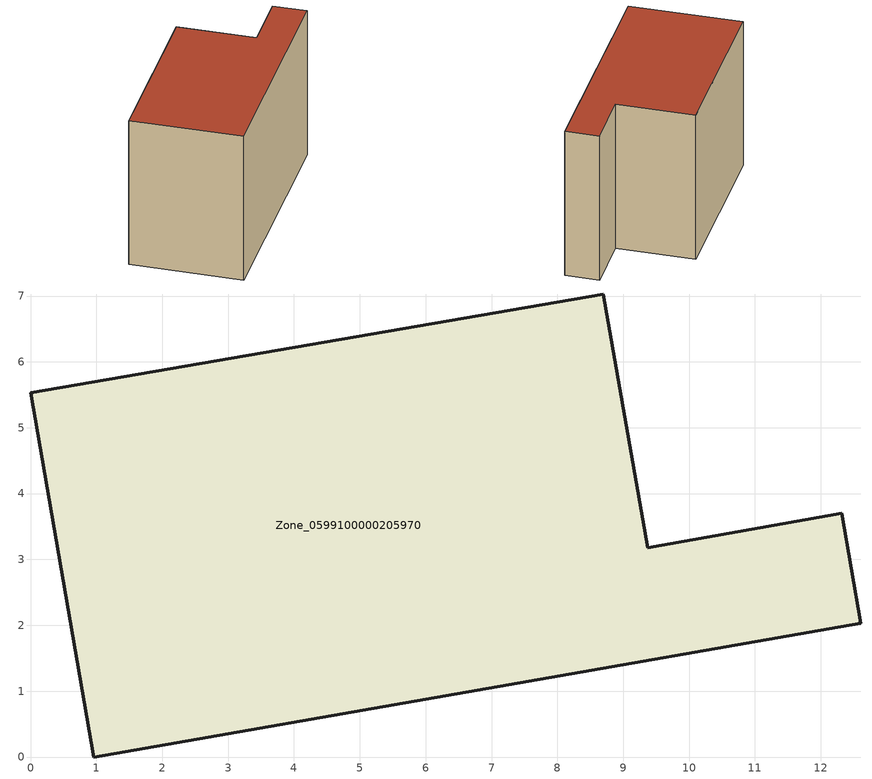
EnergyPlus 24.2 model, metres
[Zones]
Zone_0599100000205970
 floor ground (C_G): 0.96,0 0,5.53 8.7,7.03 9.37,3.18 12.32,3.7 12.61,2.03 z0
 wall outside (C_F): 12.61,2.03 12.32,3.7 9.37,3.18 8.7,7.03 0,5.53 0.96,0 12.61,2.03 z0:7.93
 roof outside (C_R): 0,5.53 0.96,0 12.61,2.03 12.32,3.7 9.37,3.18 8.7,7.03 z7.93
[BUILDING]
Pand.0599100000205970: North Axis=0; Terrain=City; Loads Convergence Tolerance Value=0.04; Temperature Convergence Tolerance Value=0.4; Solar Distribution=FullExterior; Maximum Number of Warmup Days=25; Minimum Number of Warmup Days=1
[Site:Location]
Rotterdam.The.Hague.AP_ZH_NLD Design_Conditions: Latitude=51.96; Longitude=4.45; Time Zone=1; Elevation=-4.5
[SITE:GROUNDTEMPERATURE:BUILDINGSURFACE]
18, 18, 18, 18, 18, 18, 18, 18, 18, 18, 18, 18
[MATERIAL] Thermal Absorptance=0.9; Solar Absorptance=0.7; Visible Absorptance=0.7
Name | Roughness | Thickness | Conductivity | Density | Specific Heat
G.TI.1975-1991 | MediumSmooth | 0.15 | 0.288461 | 540 | 1210
F.TI.1975-1991 | Rough | 0.3 | 0.230769 | 1920 | 840
R.TI.1975-1991 | MediumRough | 0.2 | 0.153846 | 1500 | 1000
[CONSTRUCTION]
C_G: G.TI.1975-1991
C_F: F.TI.1975-1991
C_R: R.TI.1975-1991
[ZONE]
Zone_0599100000205970: Type=1; Multiplier=1; Ceiling Height=Autocalculate; Volume=Autocalculate; Floor Area=autocalculate; Part of Total Floor Area=Yes
[ZONEINFILTRATION:DESIGNFLOWRATE]
Infil_Zone_0599100000205970: Zone or ZoneList or Space or SpaceList=Zone_0599100000205970; Schedule=AlwaysOn; Design Flow Rate Calculation Method=Flow/Area; Flow Rate per Floor Area=0.003; Constant Term Coefficient=1; Temperature Term Coefficient=0; Velocity Term Coefficient=0; Velocity Squared Term Coefficient=0
[HVACTEMPLATE:ZONE:IDEALLOADSAIRSYSTEM]
Zone_0599100000205970: Maximum Heating Supply Air Temperature=50; Minimum Cooling Supply Air Temperature=13; Maximum Heating Supply Air Humidity Ratio=0.0156; Minimum Cooling Supply Air Humidity Ratio=0.0077; Heating Limit=NoLimit; Cooling Limit=NoLimit; Dehumidification Control Type=ConstantSensibleHeatRatio; Cooling Sensible Heat Ratio=0.7; Dehumidification Setpoint=60; Humidification Control Type=None; Humidification Setpoint=30; Outdoor Air Method=None; Outdoor Air Flow Rate per Person=0.00944; Outdoor Air Flow Rate per Zone Floor Area=0; Outdoor Air Flow Rate per Zone=0; Demand Controlled Ventilation Type=None; Outdoor Air Economizer Type=NoEconomizer; Heat Recovery Type=None; Sensible Heat Recovery Effectiveness=0.7; Latent Heat Recovery Effectiveness=0.65
[ZONECONTROL:THERMOSTAT]
ThermostatControl_Zone_0599100000205970: Zone or ZoneList=Zone_0599100000205970; Control Type Schedule=DualSetpointControlType; Control 1=Thermostat_Zone_0599100000205970; Temperature Difference Between Cutout And Setpoint=0
[THERMOSTATSETPOINT:DUALSETPOINT]
Thermostat_Zone_0599100000205970: Heating Setpoint Temperature Schedule=HeatingSetpoint_Zone_0599100000205970; Cooling Setpoint Temperature Schedule=CoolingSetpoint_Zone_0599100000205970
[SCHEDULE:COMPACT]
HeatingSetpoint_Zone_0599100000205970: Through: 12/31, For: AllDays, Until: 24:00, 21
CoolingSetpoint_Zone_0599100000205970: Through: 12/31, For: AllDays, Until: 24:00, 24
DualSetpointControlType: Through: 12/31, For: AllDays, Until: 24:00, 4
AlwaysOn: Through: 12/31, For: AllDays, Until: 24:00, 1
